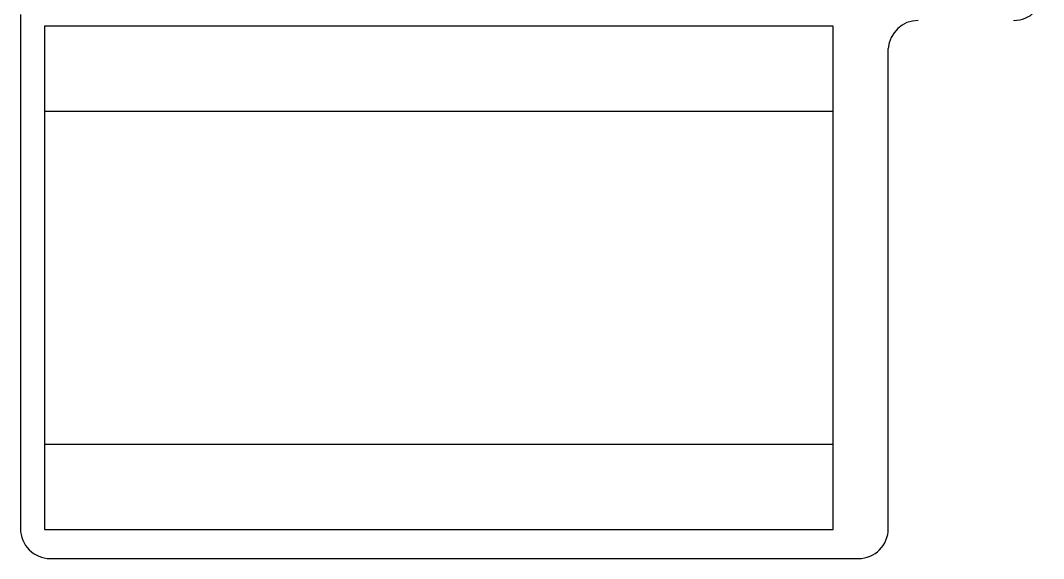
# Model space of a CAD drawing. Extents: x 1149 to 2391, y 365 to 532.
# Drawn here: x 1357 to 1465.7, y 364.7 to 421.9 of the extents above; entities that cross this region are included whole.
import ezdxf

# ---------------------------------------------------------------- set-up
doc = ezdxf.new("R2010")
doc.units = 0
doc.layers.get('0').update_dxf_attribs({"linetype": 'CONTINUOUS'})
doc.layers.add('LAYER_1', color=7, linetype='CONTINUOUS')

msp = doc.modelspace()

# ---------------------------------------------------------------- linework, layer by layer
at = {"color": 1}
for centre, start, end in [((1462.549, 425.038), 270, 0), ((1452.402, 418.688), 90, 176.39326), ((1360.204, 367.888), 180, 270), ((1446.058, 367.888), 270, 0)]:
    msp.add_arc(centre, 3.175, start, end, dxfattribs=at)
at = {"layer": 'LAYER_1', "color": 1}
for points in [[(1357.03, 422.5, 0), (1357.03, 421.225, 0), (1357.03, 419.951, 0), (1357.03, 418.677, 0), (1357.03, 417.405, 0), (1357.03, 416.135, 0), (1357.03, 414.868, 0), (1357.03, 413.604, 0), (1357.03, 412.345, 0), (1357.03, 411.09, 0), (1357.03, 409.841, 0), (1357.03, 408.597, 0), (1357.03, 407.361, 0), (1357.03, 406.131, 0), (1357.03, 404.91, 0), (1357.03, 403.697, 0), (1357.03, 402.493, 0), (1357.03, 401.299, 0), (1357.03, 400.115, 0), (1357.03, 398.943, 0), (1357.03, 397.782, 0), (1357.03, 396.633, 0), (1357.03, 395.498, 0), (1357.03, 394.376, 0), (1357.03, 393.268, 0), (1357.03, 392.175, 0), (1357.03, 391.098, 0), (1357.03, 390.037, 0), (1357.03, 388.992, 0), (1357.03, 387.965, 0), (1357.03, 386.956, 0), (1357.03, 385.966, 0), (1357.03, 384.995, 0), (1357.03, 384.044, 0), (1357.03, 383.113, 0), (1357.03, 382.204, 0), (1357.03, 381.316, 0), (1357.03, 380.451, 0), (1357.03, 379.609, 0), (1357.03, 378.79, 0), (1357.03, 377.996, 0), (1357.03, 377.227, 0), (1357.03, 376.484, 0), (1357.03, 375.767, 0), (1357.03, 375.076, 0), (1357.03, 374.413, 0), (1357.03, 373.779, 0), (1357.03, 373.173, 0), (1357.03, 372.596, 0), (1357.03, 372.05, 0), (1357.03, 371.534, 0), (1357.03, 371.05, 0), (1357.03, 370.597, 0), (1357.03, 370.177, 0), (1357.03, 369.79, 0), (1357.03, 369.437, 0), (1357.03, 369.119, 0), (1357.03, 368.836, 0), (1357.03, 368.588, 0), (1357.03, 368.377, 0), (1357.03, 368.202, 0), (1357.03, 368.066, 0), (1357.03, 367.967, 0), (1357.03, 367.908, 0), (1357.03, 367.888, 0)], [(1449.23, 367.888, 0), (1449.23, 367.895, 0), (1449.23, 367.917, 0), (1449.23, 367.953, 0), (1449.23, 368.004, 0), (1449.23, 368.068, 0), (1449.23, 368.147, 0), (1449.23, 368.238, 0), (1449.23, 368.343, 0), (1449.23, 368.462, 0), (1449.23, 368.593, 0), (1449.23, 368.737, 0), (1449.23, 368.894, 0), (1449.23, 369.063, 0), (1449.23, 369.244, 0), (1449.23, 369.437, 0), (1449.23, 369.642, 0), (1449.23, 369.858, 0), (1449.23, 370.086, 0), (1449.23, 370.325, 0), (1449.23, 370.575, 0), (1449.23, 370.836, 0), (1449.23, 371.107, 0), (1449.23, 371.389, 0), (1449.23, 371.681, 0), (1449.23, 371.983, 0), (1449.23, 372.294, 0), (1449.23, 372.616, 0), (1449.23, 372.946, 0), (1449.23, 373.286, 0), (1449.23, 373.635, 0), (1449.23, 373.992, 0), (1449.23, 374.358, 0), (1449.23, 374.733, 0), (1449.23, 375.116, 0), (1449.23, 375.506, 0), (1449.23, 375.905, 0), (1449.23, 376.311, 0), (1449.23, 376.724, 0), (1449.23, 377.145, 0), (1449.23, 377.573, 0), (1449.23, 378.007, 0), (1449.23, 378.448, 0), (1449.23, 378.896, 0), (1449.23, 379.349, 0), (1449.23, 379.809, 0), (1449.23, 380.274, 0), (1449.23, 380.745, 0), (1449.23, 381.222, 0), (1449.23, 381.703, 0), (1449.23, 382.19, 0), (1449.23, 382.681, 0), (1449.23, 383.177, 0), (1449.23, 383.677, 0), (1449.23, 384.182, 0), (1449.23, 384.69, 0), (1449.23, 385.203, 0), (1449.23, 385.719, 0), (1449.23, 386.238, 0), (1449.23, 386.761, 0), (1449.23, 387.286, 0), (1449.23, 387.815, 0), (1449.23, 388.346, 0), (1449.23, 388.879, 0), (1449.23, 389.414, 0), (1449.23, 389.952, 0), (1449.23, 390.491, 0), (1449.23, 391.032, 0), (1449.23, 391.575, 0), (1449.23, 392.118, 0), (1449.23, 392.663, 0), (1449.23, 393.208, 0), (1449.23, 393.754, 0), (1449.23, 394.301, 0), (1449.23, 394.847, 0), (1449.23, 395.394, 0), (1449.23, 395.94, 0), (1449.23, 396.486, 0), (1449.23, 397.032, 0), (1449.23, 397.577, 0), (1449.23, 398.12, 0), (1449.23, 398.663, 0), (1449.23, 399.204, 0), (1449.23, 399.743, 0), (1449.23, 400.281, 0), (1449.23, 400.817, 0), (1449.23, 401.351, 0), (1449.23, 401.882, 0), (1449.23, 402.41, 0), (1449.23, 402.936, 0), (1449.23, 403.459, 0), (1449.23, 403.979, 0), (1449.23, 404.495, 0), (1449.23, 405.008, 0), (1449.23, 405.517, 0), (1449.23, 406.022, 0), (1449.23, 406.523, 0), (1449.23, 407.019, 0), (1449.23, 407.511, 0), (1449.23, 407.998, 0), (1449.23, 408.48, 0), (1449.23, 408.957, 0), (1449.23, 409.428, 0), (1449.23, 409.894, 0), (1449.23, 410.355, 0), (1449.23, 410.809, 0), (1449.23, 411.257, 0), (1449.23, 411.699, 0), (1449.23, 412.134, 0), (1449.23, 412.562, 0), (1449.23, 412.983, 0), (1449.23, 413.398, 0), (1449.23, 413.805, 0), (1449.23, 414.204, 0), (1449.23, 414.595, 0), (1449.23, 414.979, 0), (1449.23, 415.354, 0), (1449.23, 415.721, 0), (1449.23, 416.08, 0), (1449.23, 416.429, 0), (1449.23, 416.77, 0), (1449.23, 417.102, 0), (1449.23, 417.424, 0), (1449.23, 417.737, 0), (1449.23, 418.04, 0), (1449.23, 418.332, 0), (1449.23, 418.615, 0), (1449.23, 418.888, 0)], [(1360.2, 364.713, 0), (1360.22, 364.713, 0), (1360.27, 364.713, 0), (1360.35, 364.713, 0), (1360.45, 364.713, 0), (1360.59, 364.713, 0), (1360.76, 364.713, 0), (1360.96, 364.713, 0), (1361.18, 364.713, 0), (1361.44, 364.713, 0), (1361.72, 364.713, 0), (1362.02, 364.713, 0), (1362.36, 364.713, 0), (1362.72, 364.713, 0), (1363.1, 364.713, 0), (1363.51, 364.713, 0), (1363.95, 364.713, 0), (1364.41, 364.713, 0), (1364.89, 364.713, 0), (1365.39, 364.713, 0), (1365.92, 364.713, 0), (1366.47, 364.713, 0), (1367.04, 364.713, 0), (1367.63, 364.713, 0), (1368.24, 364.713, 0), (1368.87, 364.713, 0), (1369.53, 364.713, 0), (1370.2, 364.713, 0), (1370.88, 364.713, 0), (1371.59, 364.713, 0), (1372.31, 364.713, 0), (1373.05, 364.713, 0), (1373.81, 364.713, 0), (1374.58, 364.713, 0), (1375.37, 364.713, 0), (1376.17, 364.713, 0), (1376.99, 364.713, 0), (1377.82, 364.713, 0), (1378.66, 364.713, 0), (1379.52, 364.713, 0), (1380.39, 364.713, 0), (1381.27, 364.713, 0), (1382.16, 364.713, 0), (1383.07, 364.713, 0), (1383.98, 364.713, 0), (1384.9, 364.713, 0), (1385.83, 364.713, 0), (1386.78, 364.713, 0), (1387.73, 364.713, 0), (1388.68, 364.713, 0), (1389.65, 364.713, 0), (1390.62, 364.713, 0), (1391.6, 364.713, 0), (1392.58, 364.713, 0), (1393.57, 364.713, 0), (1394.56, 364.713, 0), (1395.56, 364.713, 0), (1396.56, 364.713, 0), (1397.57, 364.713, 0), (1398.58, 364.713, 0), (1399.59, 364.713, 0), (1400.6, 364.713, 0), (1401.61, 364.713, 0), (1402.62, 364.713, 0), (1403.64, 364.713, 0), (1404.65, 364.713, 0), (1405.66, 364.713, 0), (1406.68, 364.713, 0), (1407.69, 364.713, 0), (1408.69, 364.713, 0), (1409.7, 364.713, 0), (1410.7, 364.713, 0), (1411.7, 364.713, 0), (1412.69, 364.713, 0), (1413.68, 364.713, 0), (1414.66, 364.713, 0), (1415.64, 364.713, 0), (1416.61, 364.713, 0), (1417.58, 364.713, 0), (1418.54, 364.713, 0), (1419.49, 364.713, 0), (1420.43, 364.713, 0), (1421.36, 364.713, 0), (1422.28, 364.713, 0), (1423.2, 364.713, 0), (1424.1, 364.713, 0), (1424.99, 364.713, 0), (1425.87, 364.713, 0), (1426.74, 364.713, 0), (1427.6, 364.713, 0), (1428.44, 364.713, 0), (1429.27, 364.713, 0), (1430.09, 364.713, 0), (1430.89, 364.713, 0), (1431.68, 364.713, 0), (1432.45, 364.713, 0), (1433.21, 364.713, 0), (1433.95, 364.713, 0), (1434.67, 364.713, 0), (1435.38, 364.713, 0), (1436.07, 364.713, 0), (1436.74, 364.713, 0), (1437.39, 364.713, 0), (1438.02, 364.713, 0), (1438.63, 364.713, 0), (1439.22, 364.713, 0), (1439.79, 364.713, 0), (1440.34, 364.713, 0), (1440.87, 364.713, 0), (1441.37, 364.713, 0), (1441.85, 364.713, 0), (1442.31, 364.713, 0), (1442.75, 364.713, 0), (1443.16, 364.713, 0), (1443.54, 364.713, 0), (1443.9, 364.713, 0), (1444.24, 364.713, 0), (1444.54, 364.713, 0), (1444.83, 364.713, 0), (1445.08, 364.713, 0), (1445.3, 364.713, 0), (1445.5, 364.713, 0), (1445.67, 364.713, 0), (1445.81, 364.713, 0), (1445.92, 364.713, 0), (1445.99, 364.713, 0), (1446.04, 364.713, 0), (1446.06, 364.713, 0)]]:
    msp.add_polyline3d(points, dxfattribs=at)
at = {"layer": 'LAYER_1', "color": 5}
for points in [[(1443.39, 421.265, 0), (1443.37, 421.265, 0), (1443.33, 421.265, 0), (1443.25, 421.265, 0), (1443.14, 421.265, 0), (1443.01, 421.265, 0), (1442.84, 421.265, 0), (1442.65, 421.265, 0), (1442.43, 421.265, 0), (1442.18, 421.265, 0), (1441.91, 421.265, 0), (1441.61, 421.265, 0), (1441.28, 421.265, 0), (1440.93, 421.265, 0), (1440.56, 421.265, 0), (1440.16, 421.265, 0), (1439.73, 421.265, 0), (1439.28, 421.265, 0), (1438.81, 421.265, 0), (1438.32, 421.265, 0), (1437.81, 421.265, 0), (1437.27, 421.265, 0), (1436.71, 421.265, 0), (1436.14, 421.265, 0), (1435.54, 421.265, 0), (1434.92, 421.265, 0), (1434.29, 421.265, 0), (1433.63, 421.265, 0), (1432.96, 421.265, 0), (1432.27, 421.265, 0), (1431.57, 421.265, 0), (1430.84, 421.265, 0), (1430.1, 421.265, 0), (1429.35, 421.265, 0), (1428.58, 421.265, 0), (1427.8, 421.265, 0), (1427, 421.265, 0), (1426.19, 421.265, 0), (1425.37, 421.265, 0), (1424.53, 421.265, 0), (1423.68, 421.265, 0), (1422.82, 421.265, 0), (1421.95, 421.265, 0), (1421.07, 421.265, 0), (1420.18, 421.265, 0), (1419.27, 421.265, 0), (1418.36, 421.265, 0), (1417.45, 421.265, 0), (1416.52, 421.265, 0), (1415.58, 421.265, 0), (1414.64, 421.265, 0), (1413.69, 421.265, 0), (1412.74, 421.265, 0), (1411.78, 421.265, 0), (1410.81, 421.265, 0), (1409.84, 421.265, 0), (1408.87, 421.265, 0), (1407.89, 421.265, 0), (1406.91, 421.265, 0), (1405.93, 421.265, 0), (1404.94, 421.265, 0), (1403.95, 421.265, 0), (1402.96, 421.265, 0), (1401.97, 421.265, 0), (1400.98, 421.265, 0), (1399.99, 421.265, 0), (1399, 421.265, 0), (1398.02, 421.265, 0), (1397.03, 421.265, 0), (1396.05, 421.265, 0), (1395.07, 421.265, 0), (1394.09, 421.265, 0), (1393.11, 421.265, 0), (1392.14, 421.265, 0), (1391.18, 421.265, 0), (1390.22, 421.265, 0), (1389.26, 421.265, 0), (1388.31, 421.265, 0), (1387.37, 421.265, 0), (1386.44, 421.265, 0), (1385.51, 421.265, 0), (1384.59, 421.265, 0), (1383.68, 421.265, 0), (1382.78, 421.265, 0), (1381.89, 421.265, 0), (1381.01, 421.265, 0), (1380.14, 421.265, 0), (1379.28, 421.265, 0), (1378.43, 421.265, 0), (1377.59, 421.265, 0), (1376.77, 421.265, 0), (1375.96, 421.265, 0), (1375.16, 421.265, 0), (1374.37, 421.265, 0), (1373.61, 421.265, 0), (1372.85, 421.265, 0), (1372.11, 421.265, 0), (1371.39, 421.265, 0), (1370.68, 421.265, 0), (1369.99, 421.265, 0), (1369.32, 421.265, 0), (1368.67, 421.265, 0), (1368.03, 421.265, 0), (1367.42, 421.265, 0), (1366.82, 421.265, 0), (1366.24, 421.265, 0), (1365.69, 421.265, 0), (1365.15, 421.265, 0), (1364.64, 421.265, 0), (1364.14, 421.265, 0), (1363.67, 421.265, 0), (1363.22, 421.265, 0), (1362.8, 421.265, 0), (1362.4, 421.265, 0), (1362.02, 421.265, 0), (1361.67, 421.265, 0), (1361.35, 421.265, 0), (1361.05, 421.265, 0), (1360.77, 421.265, 0), (1360.52, 421.265, 0), (1360.3, 421.265, 0), (1360.11, 421.265, 0), (1359.95, 421.265, 0), (1359.81, 421.265, 0), (1359.71, 421.265, 0), (1359.63, 421.265, 0), (1359.58, 421.265, 0), (1359.57, 421.265, 0)], [(1359.57, 421.265, 0), (1359.57, 421.255, 0), (1359.57, 421.226, 0), (1359.57, 421.177, 0), (1359.57, 421.11, 0), (1359.57, 421.023, 0), (1359.57, 420.919, 0), (1359.57, 420.796, 0), (1359.57, 420.656, 0), (1359.57, 420.498, 0), (1359.57, 420.323, 0), (1359.57, 420.132, 0), (1359.57, 419.924, 0), (1359.57, 419.7, 0), (1359.57, 419.46, 0), (1359.57, 419.204, 0), (1359.57, 418.934, 0), (1359.57, 418.648, 0), (1359.57, 418.348, 0), (1359.57, 418.034, 0), (1359.57, 417.706, 0), (1359.57, 417.364, 0), (1359.57, 417.009, 0), (1359.57, 416.641, 0), (1359.57, 416.26, 0), (1359.57, 415.867, 0), (1359.57, 415.461, 0), (1359.57, 415.044, 0), (1359.57, 414.616, 0), (1359.57, 414.177, 0), (1359.57, 413.726, 0), (1359.57, 413.265, 0), (1359.57, 412.794, 0), (1359.57, 412.313, 0), (1359.57, 411.823, 0), (1359.57, 411.323, 0), (1359.57, 410.815, 0), (1359.57, 410.298, 0), (1359.57, 409.772, 0), (1359.57, 409.239, 0), (1359.57, 408.697, 0), (1359.57, 408.149, 0), (1359.57, 407.593, 0), (1359.57, 407.031, 0), (1359.57, 406.462, 0), (1359.57, 405.888, 0), (1359.57, 405.307, 0), (1359.57, 404.721, 0), (1359.57, 404.13, 0), (1359.57, 403.534, 0), (1359.57, 402.933, 0), (1359.57, 402.328, 0), (1359.57, 401.719, 0), (1359.57, 401.107, 0), (1359.57, 400.491, 0), (1359.57, 399.873, 0), (1359.57, 399.251, 0), (1359.57, 398.628, 0), (1359.57, 398.002, 0), (1359.57, 397.374, 0), (1359.57, 396.746, 0), (1359.57, 396.116, 0), (1359.57, 395.485, 0), (1359.57, 394.854, 0), (1359.57, 394.222, 0), (1359.57, 393.591, 0), (1359.57, 392.961, 0), (1359.57, 392.331, 0), (1359.57, 391.702, 0), (1359.57, 391.074, 0), (1359.57, 390.449, 0), (1359.57, 389.825, 0), (1359.57, 389.204, 0), (1359.57, 388.585, 0), (1359.57, 387.969, 0), (1359.57, 387.357, 0), (1359.57, 386.748, 0), (1359.57, 386.143, 0), (1359.57, 385.543, 0), (1359.57, 384.947, 0), (1359.57, 384.355, 0), (1359.57, 383.769, 0), (1359.57, 383.189, 0), (1359.57, 382.614, 0), (1359.57, 382.045, 0), (1359.57, 381.483, 0), (1359.57, 380.927, 0), (1359.57, 380.379, 0), (1359.57, 379.838, 0), (1359.57, 379.304, 0), (1359.57, 378.779, 0), (1359.57, 378.261, 0), (1359.57, 377.753, 0), (1359.57, 377.253, 0), (1359.57, 376.763, 0), (1359.57, 376.282, 0), (1359.57, 375.811, 0), (1359.57, 375.35, 0), (1359.57, 374.9, 0), (1359.57, 374.46, 0), (1359.57, 374.032, 0), (1359.57, 373.615, 0), (1359.57, 373.21, 0), (1359.57, 372.816, 0), (1359.57, 372.436, 0), (1359.57, 372.067, 0), (1359.57, 371.712, 0), (1359.57, 371.37, 0), (1359.57, 371.042, 0), (1359.57, 370.728, 0), (1359.57, 370.428, 0), (1359.57, 370.142, 0), (1359.57, 369.872, 0), (1359.57, 369.616, 0), (1359.57, 369.377, 0), (1359.57, 369.152, 0), (1359.57, 368.945, 0), (1359.57, 368.753, 0), (1359.57, 368.578, 0), (1359.57, 368.421, 0), (1359.57, 368.28, 0), (1359.57, 368.158, 0), (1359.57, 368.053, 0), (1359.57, 367.967, 0), (1359.57, 367.899, 0), (1359.57, 367.85, 0), (1359.57, 367.821, 0), (1359.57, 367.811, 0)], [(1443.39, 367.811, 0), (1443.39, 367.821, 0), (1443.39, 367.85, 0), (1443.39, 367.899, 0), (1443.39, 367.966, 0), (1443.39, 368.053, 0), (1443.39, 368.157, 0), (1443.39, 368.28, 0), (1443.39, 368.42, 0), (1443.39, 368.578, 0), (1443.39, 368.753, 0), (1443.39, 368.944, 0), (1443.39, 369.152, 0), (1443.39, 369.376, 0), (1443.39, 369.616, 0), (1443.39, 369.872, 0), (1443.39, 370.142, 0), (1443.39, 370.428, 0), (1443.39, 370.728, 0), (1443.39, 371.042, 0), (1443.39, 371.37, 0), (1443.39, 371.712, 0), (1443.39, 372.067, 0), (1443.39, 372.435, 0), (1443.39, 372.816, 0), (1443.39, 373.209, 0), (1443.39, 373.615, 0), (1443.39, 374.032, 0), (1443.39, 374.46, 0), (1443.39, 374.9, 0), (1443.39, 375.35, 0), (1443.39, 375.811, 0), (1443.39, 376.282, 0), (1443.39, 376.763, 0), (1443.39, 377.253, 0), (1443.39, 377.753, 0), (1443.39, 378.261, 0), (1443.39, 378.778, 0), (1443.39, 379.304, 0), (1443.39, 379.837, 0), (1443.39, 380.379, 0), (1443.39, 380.927, 0), (1443.39, 381.483, 0), (1443.39, 382.045, 0), (1443.39, 382.614, 0), (1443.39, 383.188, 0), (1443.39, 383.769, 0), (1443.39, 384.355, 0), (1443.39, 384.946, 0), (1443.39, 385.542, 0), (1443.39, 386.143, 0), (1443.39, 386.748, 0), (1443.39, 387.357, 0), (1443.39, 387.969, 0), (1443.39, 388.585, 0), (1443.39, 389.203, 0), (1443.39, 389.825, 0), (1443.39, 390.448, 0), (1443.39, 391.074, 0), (1443.39, 391.702, 0), (1443.39, 392.33, 0), (1443.39, 392.96, 0), (1443.39, 393.591, 0), (1443.39, 394.222, 0), (1443.39, 394.854, 0), (1443.39, 395.485, 0), (1443.39, 396.115, 0), (1443.39, 396.745, 0), (1443.39, 397.374, 0), (1443.39, 398.002, 0), (1443.39, 398.627, 0), (1443.39, 399.251, 0), (1443.39, 399.872, 0), (1443.39, 400.491, 0), (1443.39, 401.107, 0), (1443.39, 401.719, 0), (1443.39, 402.328, 0), (1443.39, 402.933, 0), (1443.39, 403.533, 0), (1443.39, 404.129, 0), (1443.39, 404.721, 0), (1443.39, 405.307, 0), (1443.39, 405.887, 0), (1443.39, 406.462, 0), (1443.39, 407.031, 0), (1443.39, 407.593, 0), (1443.39, 408.149, 0), (1443.39, 408.697, 0), (1443.39, 409.238, 0), (1443.39, 409.772, 0), (1443.39, 410.297, 0), (1443.39, 410.815, 0), (1443.39, 411.323, 0), (1443.39, 411.823, 0), (1443.39, 412.313, 0), (1443.39, 412.794, 0), (1443.39, 413.265, 0), (1443.39, 413.726, 0), (1443.39, 414.176, 0), (1443.39, 414.616, 0), (1443.39, 415.044, 0), (1443.39, 415.461, 0), (1443.39, 415.866, 0), (1443.39, 416.26, 0), (1443.39, 416.64, 0), (1443.39, 417.009, 0), (1443.39, 417.364, 0), (1443.39, 417.706, 0), (1443.39, 418.034, 0), (1443.39, 418.348, 0), (1443.39, 418.648, 0), (1443.39, 418.934, 0), (1443.39, 419.204, 0), (1443.39, 419.46, 0), (1443.39, 419.699, 0), (1443.39, 419.924, 0), (1443.39, 420.131, 0), (1443.39, 420.323, 0), (1443.39, 420.498, 0), (1443.39, 420.655, 0), (1443.39, 420.796, 0), (1443.39, 420.918, 0), (1443.39, 421.023, 0), (1443.39, 421.109, 0), (1443.39, 421.177, 0), (1443.39, 421.226, 0), (1443.39, 421.255, 0), (1443.39, 421.265, 0)], [(1359.57, 412.215, 0), (1359.58, 412.215, 0), (1359.63, 412.215, 0), (1359.71, 412.215, 0), (1359.81, 412.215, 0), (1359.95, 412.215, 0), (1360.11, 412.215, 0), (1360.3, 412.215, 0), (1360.52, 412.215, 0), (1360.77, 412.215, 0), (1361.05, 412.215, 0), (1361.35, 412.215, 0), (1361.67, 412.215, 0), (1362.02, 412.215, 0), (1362.4, 412.215, 0), (1362.8, 412.215, 0), (1363.22, 412.215, 0), (1363.67, 412.215, 0), (1364.14, 412.215, 0), (1364.63, 412.215, 0), (1365.15, 412.215, 0), (1365.69, 412.215, 0), (1366.24, 412.215, 0), (1366.82, 412.215, 0), (1367.42, 412.215, 0), (1368.03, 412.215, 0), (1368.67, 412.215, 0), (1369.32, 412.215, 0), (1369.99, 412.215, 0), (1370.68, 412.215, 0), (1371.39, 412.215, 0), (1372.11, 412.215, 0), (1372.85, 412.215, 0), (1373.61, 412.215, 0), (1374.37, 412.215, 0), (1375.16, 412.215, 0), (1375.96, 412.215, 0), (1376.77, 412.215, 0), (1377.59, 412.215, 0), (1378.43, 412.215, 0), (1379.28, 412.215, 0), (1380.14, 412.215, 0), (1381.01, 412.215, 0), (1381.89, 412.215, 0), (1382.78, 412.215, 0), (1383.68, 412.215, 0), (1384.59, 412.215, 0), (1385.51, 412.215, 0), (1386.44, 412.215, 0), (1387.37, 412.215, 0), (1388.31, 412.215, 0), (1389.26, 412.215, 0), (1390.22, 412.215, 0), (1391.18, 412.215, 0), (1392.14, 412.215, 0), (1393.11, 412.215, 0), (1394.09, 412.215, 0), (1395.07, 412.215, 0), (1396.05, 412.215, 0), (1397.03, 412.215, 0), (1398.02, 412.215, 0), (1399, 412.215, 0), (1399.99, 412.215, 0), (1400.98, 412.215, 0), (1401.97, 412.215, 0), (1402.96, 412.215, 0), (1403.95, 412.215, 0), (1404.94, 412.215, 0), (1405.93, 412.215, 0), (1406.91, 412.215, 0), (1407.89, 412.215, 0), (1408.87, 412.215, 0), (1409.84, 412.215, 0), (1410.81, 412.215, 0), (1411.78, 412.215, 0), (1412.74, 412.215, 0), (1413.69, 412.215, 0), (1414.64, 412.215, 0), (1415.58, 412.215, 0), (1416.52, 412.215, 0), (1417.45, 412.215, 0), (1418.36, 412.215, 0), (1419.27, 412.215, 0), (1420.18, 412.215, 0), (1421.07, 412.215, 0), (1421.95, 412.215, 0), (1422.82, 412.215, 0), (1423.68, 412.215, 0), (1424.53, 412.215, 0), (1425.37, 412.215, 0), (1426.19, 412.215, 0), (1427, 412.215, 0), (1427.8, 412.215, 0), (1428.58, 412.215, 0), (1429.35, 412.215, 0), (1430.1, 412.215, 0), (1430.84, 412.215, 0), (1431.57, 412.215, 0), (1432.27, 412.215, 0), (1432.96, 412.215, 0), (1433.63, 412.215, 0), (1434.29, 412.215, 0), (1434.92, 412.215, 0), (1435.54, 412.215, 0), (1436.14, 412.215, 0), (1436.71, 412.215, 0), (1437.27, 412.215, 0), (1437.81, 412.215, 0), (1438.32, 412.215, 0), (1438.81, 412.215, 0), (1439.28, 412.215, 0), (1439.73, 412.215, 0), (1440.16, 412.215, 0), (1440.56, 412.215, 0), (1440.93, 412.215, 0), (1441.28, 412.215, 0), (1441.61, 412.215, 0), (1441.91, 412.215, 0), (1442.18, 412.215, 0), (1442.43, 412.215, 0), (1442.65, 412.215, 0), (1442.84, 412.215, 0), (1443.01, 412.215, 0), (1443.14, 412.215, 0), (1443.25, 412.215, 0), (1443.33, 412.215, 0), (1443.37, 412.215, 0), (1443.39, 412.215, 0)], [(1359.57, 376.859, 0), (1359.58, 376.859, 0), (1359.63, 376.859, 0), (1359.71, 376.859, 0), (1359.81, 376.859, 0), (1359.95, 376.859, 0), (1360.11, 376.859, 0), (1360.3, 376.859, 0), (1360.52, 376.859, 0), (1360.77, 376.859, 0), (1361.05, 376.859, 0), (1361.35, 376.859, 0), (1361.67, 376.859, 0), (1362.02, 376.859, 0), (1362.4, 376.859, 0), (1362.8, 376.859, 0), (1363.22, 376.859, 0), (1363.67, 376.859, 0), (1364.14, 376.859, 0), (1364.63, 376.859, 0), (1365.15, 376.859, 0), (1365.69, 376.859, 0), (1366.24, 376.859, 0), (1366.82, 376.859, 0), (1367.42, 376.859, 0), (1368.03, 376.859, 0), (1368.67, 376.859, 0), (1369.32, 376.859, 0), (1369.99, 376.859, 0), (1370.68, 376.859, 0), (1371.39, 376.859, 0), (1372.11, 376.859, 0), (1372.85, 376.859, 0), (1373.61, 376.859, 0), (1374.37, 376.859, 0), (1375.16, 376.859, 0), (1375.96, 376.859, 0), (1376.77, 376.859, 0), (1377.59, 376.859, 0), (1378.43, 376.859, 0), (1379.28, 376.859, 0), (1380.14, 376.859, 0), (1381.01, 376.859, 0), (1381.89, 376.859, 0), (1382.78, 376.859, 0), (1383.68, 376.859, 0), (1384.59, 376.859, 0), (1385.51, 376.859, 0), (1386.44, 376.859, 0), (1387.37, 376.859, 0), (1388.31, 376.859, 0), (1389.26, 376.859, 0), (1390.22, 376.859, 0), (1391.18, 376.859, 0), (1392.14, 376.859, 0), (1393.11, 376.859, 0), (1394.09, 376.859, 0), (1395.07, 376.859, 0), (1396.05, 376.859, 0), (1397.03, 376.859, 0), (1398.02, 376.859, 0), (1399, 376.859, 0), (1399.99, 376.859, 0), (1400.98, 376.859, 0), (1401.97, 376.859, 0), (1402.96, 376.859, 0), (1403.95, 376.859, 0), (1404.94, 376.859, 0), (1405.93, 376.859, 0), (1406.91, 376.859, 0), (1407.89, 376.859, 0), (1408.87, 376.859, 0), (1409.84, 376.859, 0), (1410.81, 376.859, 0), (1411.78, 376.859, 0), (1412.74, 376.859, 0), (1413.69, 376.859, 0), (1414.64, 376.859, 0), (1415.58, 376.859, 0), (1416.52, 376.859, 0), (1417.45, 376.859, 0), (1418.36, 376.859, 0), (1419.27, 376.859, 0), (1420.18, 376.859, 0), (1421.07, 376.859, 0), (1421.95, 376.859, 0), (1422.82, 376.859, 0), (1423.68, 376.859, 0), (1424.53, 376.859, 0), (1425.37, 376.859, 0), (1426.19, 376.859, 0), (1427, 376.859, 0), (1427.8, 376.859, 0), (1428.58, 376.859, 0), (1429.35, 376.859, 0), (1430.1, 376.859, 0), (1430.84, 376.859, 0), (1431.57, 376.859, 0), (1432.27, 376.859, 0), (1432.96, 376.859, 0), (1433.63, 376.859, 0), (1434.29, 376.859, 0), (1434.92, 376.859, 0), (1435.54, 376.859, 0), (1436.14, 376.859, 0), (1436.71, 376.859, 0), (1437.27, 376.859, 0), (1437.81, 376.859, 0), (1438.32, 376.859, 0), (1438.81, 376.859, 0), (1439.28, 376.859, 0), (1439.73, 376.859, 0), (1440.16, 376.859, 0), (1440.56, 376.859, 0), (1440.93, 376.859, 0), (1441.28, 376.859, 0), (1441.61, 376.859, 0), (1441.91, 376.859, 0), (1442.18, 376.859, 0), (1442.43, 376.859, 0), (1442.65, 376.859, 0), (1442.84, 376.859, 0), (1443.01, 376.859, 0), (1443.14, 376.859, 0), (1443.25, 376.859, 0), (1443.33, 376.859, 0), (1443.37, 376.859, 0), (1443.39, 376.859, 0)], [(1359.57, 367.811, 0), (1359.58, 367.811, 0), (1359.63, 367.811, 0), (1359.71, 367.811, 0), (1359.81, 367.811, 0), (1359.95, 367.811, 0), (1360.11, 367.811, 0), (1360.3, 367.811, 0), (1360.52, 367.811, 0), (1360.77, 367.811, 0), (1361.05, 367.811, 0), (1361.35, 367.811, 0), (1361.67, 367.811, 0), (1362.02, 367.811, 0), (1362.4, 367.811, 0), (1362.8, 367.811, 0), (1363.22, 367.811, 0), (1363.67, 367.811, 0), (1364.14, 367.811, 0), (1364.63, 367.811, 0), (1365.15, 367.811, 0), (1365.69, 367.811, 0), (1366.24, 367.811, 0), (1366.82, 367.811, 0), (1367.42, 367.811, 0), (1368.03, 367.811, 0), (1368.67, 367.811, 0), (1369.32, 367.811, 0), (1369.99, 367.811, 0), (1370.68, 367.811, 0), (1371.39, 367.811, 0), (1372.11, 367.811, 0), (1372.85, 367.811, 0), (1373.61, 367.811, 0), (1374.37, 367.811, 0), (1375.16, 367.811, 0), (1375.96, 367.811, 0), (1376.77, 367.811, 0), (1377.59, 367.811, 0), (1378.43, 367.811, 0), (1379.28, 367.811, 0), (1380.14, 367.811, 0), (1381.01, 367.811, 0), (1381.89, 367.811, 0), (1382.78, 367.811, 0), (1383.68, 367.811, 0), (1384.59, 367.811, 0), (1385.51, 367.811, 0), (1386.44, 367.811, 0), (1387.37, 367.811, 0), (1388.31, 367.811, 0), (1389.26, 367.811, 0), (1390.22, 367.811, 0), (1391.18, 367.811, 0), (1392.14, 367.811, 0), (1393.11, 367.811, 0), (1394.09, 367.811, 0), (1395.07, 367.811, 0), (1396.05, 367.811, 0), (1397.03, 367.811, 0), (1398.02, 367.811, 0), (1399, 367.811, 0), (1399.99, 367.811, 0), (1400.98, 367.811, 0), (1401.97, 367.811, 0), (1402.96, 367.811, 0), (1403.95, 367.811, 0), (1404.94, 367.811, 0), (1405.93, 367.811, 0), (1406.91, 367.811, 0), (1407.89, 367.811, 0), (1408.87, 367.811, 0), (1409.84, 367.811, 0), (1410.81, 367.811, 0), (1411.78, 367.811, 0), (1412.74, 367.811, 0), (1413.69, 367.811, 0), (1414.64, 367.811, 0), (1415.58, 367.811, 0), (1416.52, 367.811, 0), (1417.45, 367.811, 0), (1418.36, 367.811, 0), (1419.27, 367.811, 0), (1420.18, 367.811, 0), (1421.07, 367.811, 0), (1421.95, 367.811, 0), (1422.82, 367.811, 0), (1423.68, 367.811, 0), (1424.53, 367.811, 0), (1425.37, 367.811, 0), (1426.19, 367.811, 0), (1427, 367.811, 0), (1427.8, 367.811, 0), (1428.58, 367.811, 0), (1429.35, 367.811, 0), (1430.1, 367.811, 0), (1430.84, 367.811, 0), (1431.57, 367.811, 0), (1432.27, 367.811, 0), (1432.96, 367.811, 0), (1433.63, 367.811, 0), (1434.29, 367.811, 0), (1434.92, 367.811, 0), (1435.54, 367.811, 0), (1436.14, 367.811, 0), (1436.71, 367.811, 0), (1437.27, 367.811, 0), (1437.81, 367.811, 0), (1438.32, 367.811, 0), (1438.81, 367.811, 0), (1439.28, 367.811, 0), (1439.73, 367.811, 0), (1440.16, 367.811, 0), (1440.56, 367.811, 0), (1440.93, 367.811, 0), (1441.28, 367.811, 0), (1441.61, 367.811, 0), (1441.91, 367.811, 0), (1442.18, 367.811, 0), (1442.43, 367.811, 0), (1442.65, 367.811, 0), (1442.84, 367.811, 0), (1443.01, 367.811, 0), (1443.14, 367.811, 0), (1443.25, 367.811, 0), (1443.33, 367.811, 0), (1443.37, 367.811, 0), (1443.39, 367.811, 0)]]:
    msp.add_polyline3d(points, dxfattribs=at)

doc.saveas('drawing.dxf')
